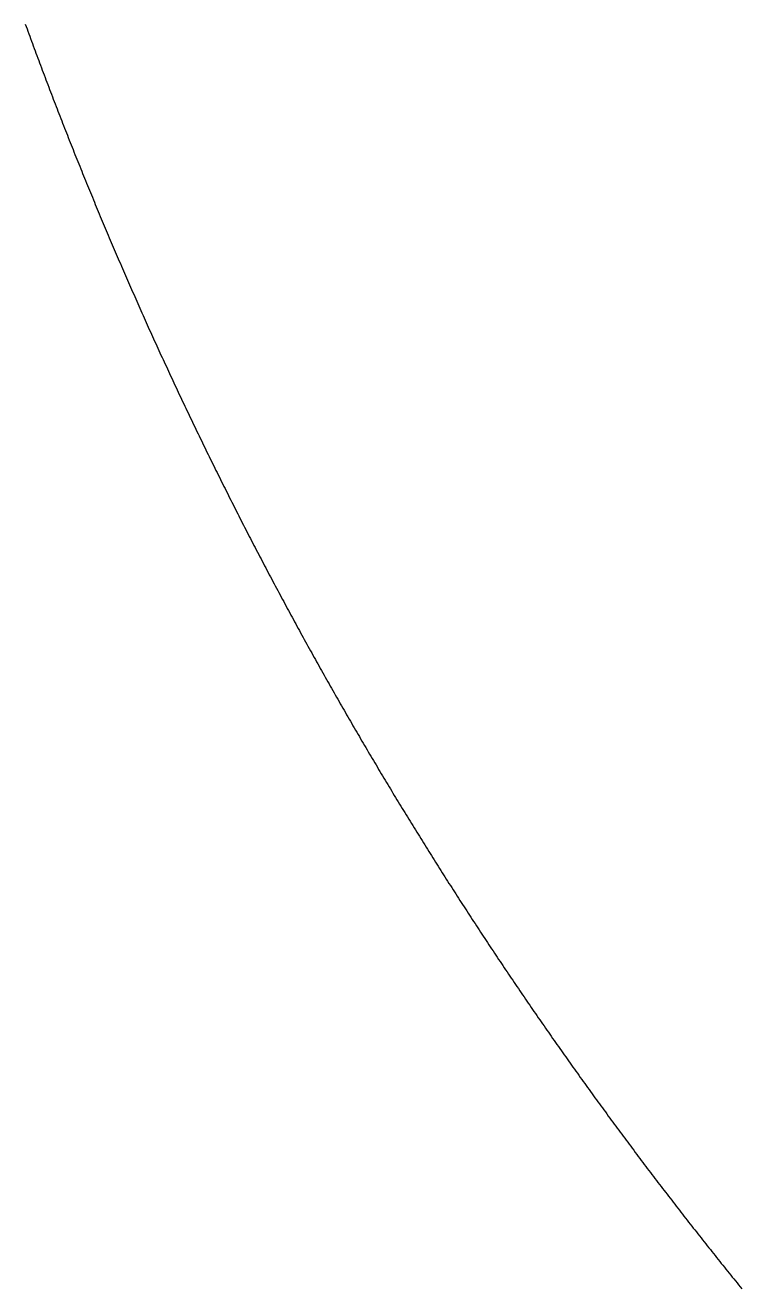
# Model space of a CAD drawing. Extents: x 6805096 to 46905100, y -25788412 to -58651.
# Drawn here: x 7826470 to 8103848, y -19516061 to -19027091 of the extents above; entities that cross this region are included whole.
import ezdxf

# ---------------------------------------------------------------- set-up
doc = ezdxf.new("R2010")
doc.units = 0

msp = doc.modelspace()

# ---------------------------------------------------------------- linework, layer by layer
at = {"layer": 'Layer 1'}
for p, q in [((7826470.358109, -19026619.801015), (7826812.817386, -19027562.322181)), ((7826812.817386, -19027562.322181), (7827155.80119, -19028504.556054)), ((7827155.80119, -19028504.556054), (7827499.309325, -19029446.502485)), ((7827499.309325, -19029446.502485), (7827843.341599, -19030388.161323)), ((7827843.341599, -19030388.161323), (7828187.897818, -19031329.53242)), ((7828187.897818, -19031329.53242), (7828532.977789, -19032270.615624)), ((7828532.977789, -19032270.615624), (7828878.581319, -19033211.410787)), ((7828878.581319, -19033211.410787), (7829224.708214, -19034151.917759)), ((7829224.708214, -19034151.917759), (7829571.35828, -19035092.136389)), ((7829571.35828, -19035092.136389), (7829918.531325, -19036032.066528)), ((7829918.531325, -19036032.066528), (7830266.227154, -19036971.708026)), ((7830266.227154, -19036971.708026), (7830614.445575, -19037911.060734)), ((7830614.445575, -19037911.060734), (7830963.186394, -19038850.124501)), ((7830963.186394, -19038850.124501), (7831312.449418, -19039788.899178)), ((7831312.449418, -19039788.899178), (7831662.234453, -19040727.384615)), ((7831662.234453, -19040727.384615), (7832012.541306, -19041665.580662)), ((7832012.541306, -19041665.580662), (7832363.369784, -19042603.48717)), ((7832363.369784, -19042603.48717), (7832714.719692, -19043541.103988)), ((7832714.719692, -19043541.103988), (7833066.590838, -19044478.430967)), ((7833066.590838, -19044478.430967), (7833418.983029, -19045415.467956)), ((7833418.983029, -19045415.467956), (7833771.89607, -19046352.214807)), ((7833771.89607, -19046352.214807), (7834125.329769, -19047288.67137)), ((7834125.329769, -19047288.67137), (7834479.283932, -19048224.837493)), ((7834479.283932, -19048224.837493), (7834833.758365, -19049160.713029)), ((7834833.758365, -19049160.713029), (7835188.752876, -19050096.297827)), ((7835188.752876, -19050096.297827), (7835544.267271, -19051031.591736)), ((7835544.267271, -19051031.591736), (7835900.301356, -19051966.594608)), ((7835900.301356, -19051966.594608), (7836256.854938, -19052901.306293)), ((7836256.854938, -19052901.306293), (7836613.927824, -19053835.72664)), ((7836613.927824, -19053835.72664), (7836971.51982, -19054769.855501)), ((7836971.51982, -19054769.855501), (7837329.630733, -19055703.692724)), ((7837329.630733, -19055703.692724), (7837688.26037, -19056637.238161)), ((7837688.26037, -19056637.238161), (7838047.408537, -19057570.491662)), ((7838047.408537, -19057570.491662), (7838407.07504, -19058503.453076)), ((7838407.07504, -19058503.453076), (7838767.259686, -19059436.122254)), ((7838767.259686, -19059436.122254), (7839127.962283, -19060368.499047)), ((7839127.962283, -19060368.499047), (7839489.182636, -19061300.583303)), ((7839489.182636, -19061300.583303), (7839850.920552, -19062232.374875)), ((7839850.920552, -19062232.374875), (7840213.175837, -19063163.873611)), ((7840213.175837, -19063163.873611), (7840575.948299, -19064095.079362)), ((7840575.948299, -19064095.079362), (7840939.237744, -19065025.991978)), ((7840939.237744, -19065025.991978), (7841303.043978, -19065956.61131)), ((7841303.043978, -19065956.61131), (7841667.366809, -19066886.937207)), ((7841667.366809, -19066886.937207), (7842032.206042, -19067816.96952)), ((7842032.206042, -19067816.96952), (7842397.561484, -19068746.708099)), ((7842397.561484, -19068746.708099), (7842763.432942, -19069676.152795)), ((7842763.432942, -19069676.152795), (7843129.820223, -19070605.303456)), ((7843129.820223, -19070605.303456), (7843496.723133, -19071534.159934)), ((7843496.723133, -19071534.159934), (7843864.141478, -19072462.722079)), ((7843864.141478, -19072462.722079), (7844232.075066, -19073390.989741)), ((7844232.075066, -19073390.989741), (7844600.523702, -19074318.96277)), ((7844600.523702, -19074318.96277), (7844969.487194, -19075246.641017)), ((7844969.487194, -19075246.641017), (7845338.965348, -19076174.024331)), ((7845338.965348, -19076174.024331), (7845708.957971, -19077101.112563)), ((7845708.957971, -19077101.112563), (7846079.464869, -19078027.905563)), ((7846079.464869, -19078027.905563), (7846450.485849, -19078954.403181)), ((7846450.485849, -19078954.403181), (7846822.020717, -19079880.605267)), ((7846822.020717, -19079880.605267), (7847194.069281, -19080806.511673)), ((7847194.069281, -19080806.511673), (7847566.631346, -19081732.122246)), ((7847566.631346, -19081732.122246), (7847939.706719, -19082657.436839)), ((7847939.706719, -19082657.436839), (7848313.295207, -19083582.455301)), ((7848313.295207, -19083582.455301), (7848687.396617, -19084507.177483)), ((7848687.396617, -19084507.177483), (7849062.010755, -19085431.603234)), ((7849062.010755, -19085431.603234), (7849437.137427, -19086355.732405)), ((7849437.137427, -19086355.732405), (7849812.776441, -19087279.564846)), ((7849812.776441, -19087279.564846), (7850188.927602, -19088203.100407)), ((7850188.927602, -19088203.100407), (7850565.590718, -19089126.338938)), ((7850565.590718, -19089126.338938), (7850942.765595, -19090049.28029)), ((7850942.765595, -19090049.28029), (7851320.45204, -19090971.924313)), ((7851320.45204, -19090971.924313), (7851698.649859, -19091894.270857)), ((7851698.649859, -19091894.270857), (7852077.358859, -19092816.319772)), ((7852077.358859, -19092816.319772), (7852456.578846, -19093738.070909)), ((7852456.578846, -19093738.070909), (7852836.309628, -19094659.524117)), ((7852836.309628, -19094659.524117), (7853216.55101, -19095580.679247)), ((7853216.55101, -19095580.679247), (7853597.302799, -19096501.536149)), ((7853597.302799, -19096501.536149), (7853978.564802, -19097422.094673)), ((7853978.564802, -19097422.094673), (7854360.336826, -19098342.354669)), ((7854360.336826, -19098342.354669), (7854742.618677, -19099262.315989)), ((7854742.618677, -19099262.315989), (7855125.410161, -19100181.97848)), ((7855125.410161, -19100181.97848), (7855508.711086, -19101101.341995)), ((7855508.711086, -19101101.341995), (7855892.521257, -19102020.406384)), ((7855892.521257, -19102020.406384), (7856276.840482, -19102939.171495)), ((7856276.840482, -19102939.171495), (7856661.668568, -19103857.637181)), ((7856661.668568, -19103857.637181), (7857047.005319, -19104775.80329)), ((7857047.005319, -19104775.80329), (7857432.850544, -19105693.669673)), ((7857432.850544, -19105693.669673), (7857819.204049, -19106611.23618)), ((7857819.204049, -19106611.23618), (7858206.06564, -19107528.502662)), ((7858206.06564, -19107528.502662), (7858593.435125, -19108445.468968)), ((7858593.435125, -19108445.468968), (7858981.312309, -19109362.134949)), ((7858981.312309, -19109362.134949), (7859369.696999, -19110278.500456)), ((7859369.696999, -19110278.500456), (7859758.589002, -19111194.565337)), ((7859758.589002, -19111194.565337), (7860147.988125, -19112110.329444)), ((7860147.988125, -19112110.329444), (7860537.894174, -19113025.792626)), ((7860537.894174, -19113025.792626), (7860928.306955, -19113940.954735)), ((7860928.306955, -19113940.954735), (7861319.226276, -19114855.815619)), ((7861319.226276, -19114855.815619), (7861710.651942, -19115770.37513)), ((7861710.651942, -19115770.37513), (7862102.583761, -19116684.633117)), ((7862102.583761, -19116684.633117), (7862495.021539, -19117598.58943)), ((7862495.021539, -19117598.58943), (7862887.965083, -19118512.243921)), ((7862887.965083, -19118512.243921), (7863281.414199, -19119425.596438)), ((7863281.414199, -19119425.596438), (7863675.368694, -19120338.646833)), ((7863675.368694, -19120338.646833), (7864069.828374, -19121251.394955)), ((7864069.828374, -19121251.394955), (7864464.793046, -19122163.840655)), ((7864464.793046, -19122163.840655), (7864860.262517, -19123075.983782)), ((7864860.262517, -19123075.983782), (7865256.236593, -19123987.824188)), ((7865256.236593, -19123987.824188), (7865652.715081, -19124899.361722)), ((7865652.715081, -19124899.361722), (7866049.697788, -19125810.596234)), ((7866049.697788, -19125810.596234), (7866447.18452, -19126721.527575)), ((7866447.18452, -19126721.527575), (7866845.175083, -19127632.155595)), ((7866845.175083, -19127632.155595), (7867243.669284, -19128542.480144)), ((7867243.669284, -19128542.480144), (7867642.666931, -19129452.501072)), ((7867642.666931, -19129452.501072), (7868042.167829, -19130362.21823)), ((7868042.167829, -19130362.21823), (7868442.171785, -19131271.631467)), ((7868442.171785, -19131271.631467), (7868842.678605, -19132180.740634)), ((7868842.678605, -19132180.740634), (7869243.688097, -19133089.545581)), ((7869243.688097, -19133089.545581), (7869645.200067, -19133998.046159)), ((7869645.200067, -19133998.046159), (7870047.214321, -19134906.242216)), ((7870047.214321, -19134906.242216), (7870449.730666, -19135814.133605)), ((7870449.730666, -19135814.133605), (7870852.748909, -19136721.720174)), ((7870852.748909, -19136721.720174), (7871256.268856, -19137629.001775)), ((7871256.268856, -19137629.001775), (7871660.290314, -19138535.978256)), ((7871660.290314, -19138535.978256), (7872064.813089, -19139442.649469)), ((7872064.813089, -19139442.649469), (7872469.836989, -19140349.015264)), ((7872469.836989, -19140349.015264), (7872875.361819, -19141255.075491)), ((7872875.361819, -19141255.075491), (7873281.387386, -19142160.829999)), ((7873281.387386, -19142160.829999), (7873687.913498, -19143066.27864)), ((7873687.913498, -19143066.27864), (7874094.939959, -19143971.421263)), ((7874094.939959, -19143971.421263), (7874502.466578, -19144876.257719)), ((7874502.466578, -19144876.257719), (7874910.49316, -19145780.787858)), ((7874910.49316, -19145780.787858), (7875319.019513, -19146685.01153)), ((7875319.019513, -19146685.01153), (7875728.045443, -19147588.928585)), ((7875728.045443, -19147588.928585), (7876137.570756, -19148492.538874)), ((7876137.570756, -19148492.538874), (7876547.595259, -19149395.842246)), ((7876547.595259, -19149395.842246), (7876958.118758, -19150298.838553)), ((7876958.118758, -19150298.838553), (7877369.141061, -19151201.527643)), ((7877369.141061, -19151201.527643), (7877780.661974, -19152103.909367)), ((7877780.661974, -19152103.909367), (7878192.681303, -19153005.983576)), ((7878192.681303, -19153005.983576), (7878605.198856, -19153907.75012)), ((7878605.198856, -19153907.75012), (7879018.214438, -19154809.208849)), ((7879018.214438, -19154809.208849), (7879431.727856, -19155710.359612)), ((7879431.727856, -19155710.359612), (7879845.738917, -19156611.202261)), ((7879845.738917, -19156611.202261), (7880260.247427, -19157511.736645)), ((7880260.247427, -19157511.736645), (7880675.253194, -19158411.962615)), ((7880675.253194, -19158411.962615), (7881090.756023, -19159311.880021)), ((7881090.756023, -19159311.880021), (7881506.755722, -19160211.488713)), ((7881506.755722, -19160211.488713), (7881923.252096, -19161110.788542)), ((7881923.252096, -19161110.788542), (7882340.244953, -19162009.779356)), ((7882340.244953, -19162009.779356), (7882757.734099, -19162908.461008)), ((7882757.734099, -19162908.461008), (7883175.71934, -19163806.833346)), ((7883175.71934, -19163806.833346), (7883594.200484, -19164704.896221)), ((7883594.200484, -19164704.896221), (7884013.177336, -19165602.649484)), ((7884013.177336, -19165602.649484), (7884432.649705, -19166500.092984)), ((7884432.649705, -19166500.092984), (7884852.617395, -19167397.226572)), ((7884852.617395, -19167397.226572), (7885273.080213, -19168294.050098)), ((7885273.080213, -19168294.050098), (7885694.037967, -19169190.563411)), ((7885694.037967, -19169190.563411), (7886115.490463, -19170086.766363)), ((7886115.490463, -19170086.766363), (7886537.437507, -19170982.658804)), ((7886537.437507, -19170982.658804), (7886959.878907, -19171878.240583)), ((7886959.878907, -19171878.240583), (7887382.814468, -19172773.511551)), ((7887382.814468, -19172773.511551), (7887806.243997, -19173668.471559)), ((7887806.243997, -19173668.471559), (7888230.167301, -19174563.120455)), ((7888230.167301, -19174563.120455), (7888654.584187, -19175457.458091)), ((7888654.584187, -19175457.458091), (7889079.49446, -19176351.484317)), ((7889079.49446, -19176351.484317), (7889504.897929, -19177245.198982)), ((7889504.897929, -19177245.198982), (7889930.794398, -19178138.601938)), ((7889930.794398, -19178138.601938), (7890357.183675, -19179031.693034)), ((7890357.183675, -19179031.693034), (7890784.065567, -19179924.47212)), ((7890784.065567, -19179924.47212), (7891211.43988, -19180816.939048)), ((7891211.43988, -19180816.939048), (7891639.30642, -19181709.093666)), ((7891639.30642, -19181709.093666), (7892067.664995, -19182600.935825)), ((7892067.664995, -19182600.935825), (7892496.515411, -19183492.465375)), ((7892496.515411, -19183492.465375), (7892925.857474, -19184383.682167)), ((7892925.857474, -19184383.682167), (7893355.690991, -19185274.586051)), ((7893355.690991, -19185274.586051), (7893786.015769, -19186165.176876)), ((7893786.015769, -19186165.176876), (7894216.831613, -19187055.454494)), ((7894216.831613, -19187055.454494), (7894648.138332, -19187945.418754)), ((7894648.138332, -19187945.418754), (7895079.935732, -19188835.069507)), ((7895079.935732, -19188835.069507), (7895512.223618, -19189724.406602)), ((7895512.223618, -19189724.406602), (7895945.001798, -19190613.42989)), ((7895945.001798, -19190613.42989), (7896378.270078, -19191502.139221)), ((7896378.270078, -19191502.139221), (7896812.028265, -19192390.534446)), ((7896812.028265, -19192390.534446), (7897246.276165, -19193278.615414)), ((7897246.276165, -19193278.615414), (7897681.013586, -19194166.381975)), ((7897681.013586, -19194166.381975), (7898116.240333, -19195053.833981)), ((7898116.240333, -19195053.833981), (7898551.956214, -19195940.971281)), ((7898551.956214, -19195940.971281), (7898988.161034, -19196827.793725)), ((7898988.161034, -19196827.793725), (7899424.854601, -19197714.301163)), ((7899424.854601, -19197714.301163), (7899862.03672, -19198600.493447)), ((7899862.03672, -19198600.493447), (7900299.7072, -19199486.370425)), ((7900299.7072, -19199486.370425), (7900737.865845, -19200371.931948)), ((7900737.865845, -19200371.931948), (7901176.512464, -19201257.177867)), ((7901176.512464, -19201257.177867), (7901615.646862, -19202142.108031)), ((7901615.646862, -19202142.108031), (7902055.268846, -19203026.722291)), ((7902055.268846, -19203026.722291), (7902495.378222, -19203911.020497)), ((7902495.378222, -19203911.020497), (7902935.974798, -19204795.002499)), ((7902935.974798, -19204795.002499), (7903377.05838, -19205678.668147)), ((7903377.05838, -19205678.668147), (7903818.628774, -19206562.017292)), ((7903818.628774, -19206562.017292), (7904260.685787, -19207445.049783)), ((7904260.685787, -19207445.049783), (7904703.229226, -19208327.765471)), ((7904703.229226, -19208327.765471), (7905146.258897, -19209210.164207)), ((7905146.258897, -19209210.164207), (7905589.774607, -19210092.24584)), ((7905589.774607, -19210092.24584), (7906033.776162, -19210974.01022)), ((7906033.776162, -19210974.01022), (7906478.26337, -19211855.457198)), ((7906478.26337, -19211855.457198), (7906923.236036, -19212736.586624)), ((7906923.236036, -19212736.586624), (7907368.693967, -19213617.398349)), ((7907368.693967, -19213617.398349), (7907814.63697, -19214497.892221)), ((7907814.63697, -19214497.892221), (7908261.064852, -19215378.068092)), ((7908261.064852, -19215378.068092), (7908707.977418, -19216257.925812)), ((7908707.977418, -19216257.925812), (7909155.374476, -19217137.465231)), ((7909155.374476, -19217137.465231), (7909603.255833, -19218016.686199)), ((7909603.255833, -19218016.686199), (7910051.621294, -19218895.588566)), ((7910051.621294, -19218895.588566), (7910500.470667, -19219774.172183)), ((7910500.470667, -19219774.172183), (7910949.803758, -19220652.436899)), ((7910949.803758, -19220652.436899), (7911399.620373, -19221530.382565)), ((7911399.620373, -19221530.382565), (7911849.92032, -19222408.009032)), ((7911849.92032, -19222408.009032), (7912300.703404, -19223285.316149)), ((7912300.703404, -19223285.316149), (7912751.969433, -19224162.303766)), ((7912751.969433, -19224162.303766), (7913203.718213, -19225038.971734)), ((7913203.718213, -19225038.971734), (7913655.949551, -19225915.319904)), ((7913655.949551, -19225915.319904), (7914108.663253, -19226791.348124)), ((7914108.663253, -19226791.348124), (7914561.859125, -19227667.056245)), ((7914561.859125, -19227667.056245), (7915015.536976, -19228542.444119)), ((7915015.536976, -19228542.444119), (7915469.69661, -19229417.511594)), ((7915469.69661, -19229417.511594), (7915924.337835, -19230292.25852)), ((7915924.337835, -19230292.25852), (7916379.460457, -19231166.684749)), ((7916379.460457, -19231166.684749), (7916835.064283, -19232040.790131)), ((7916835.064283, -19232040.790131), (7917291.149119, -19232914.574515)), ((7917291.149119, -19232914.574515), (7917747.714772, -19233788.037751)), ((7917747.714772, -19233788.037751), (7918204.761049, -19234661.179691)), ((7918204.761049, -19234661.179691), (7918662.287756, -19235534.000184)), ((7918662.287756, -19235534.000184), (7919120.2947, -19236406.49908)), ((7919120.2947, -19236406.49908), (7919578.781688, -19237278.67623)), ((7919578.781688, -19237278.67623), (7920037.748526, -19238150.531483)), ((7920037.748526, -19238150.531483), (7920497.19502, -19239022.06469)), ((7920497.19502, -19239022.06469), (7920957.120977, -19239893.275702)), ((7920957.120977, -19239893.275702), (7921417.526204, -19240764.164368)), ((7921417.526204, -19240764.164368), (7921878.410508, -19241634.730538)), ((7921878.410508, -19241634.730538), (7922339.773695, -19242504.974064)), ((7922339.773695, -19242504.974064), (7922801.615571, -19243374.894794)), ((7922801.615571, -19243374.894794), (7923263.935944, -19244244.492579)), ((7923263.935944, -19244244.492579), (7923726.734619, -19245113.76727)), ((7923726.734619, -19245113.76727), (7924190.011404, -19245982.718716)), ((7924190.011404, -19245982.718716), (7924653.766105, -19246851.346768)), ((7924653.766105, -19246851.346768), (7925117.998528, -19247719.651276)), ((7925117.998528, -19247719.651276), (7925582.708481, -19248587.63209)), ((7925582.708481, -19248587.63209), (7926047.89577, -19249455.289061)), ((7926047.89577, -19249455.289061), (7926513.560201, -19250322.622038)), ((7926513.560201, -19250322.622038), (7926979.701581, -19251189.630872)), ((7926979.701581, -19251189.630872), (7927446.319716, -19252056.315413)), ((7927446.319716, -19252056.315413), (7927913.414414, -19252922.675511)), ((7927913.414414, -19252922.675511), (7928380.985481, -19253788.711016)), ((7928380.985481, -19253788.711016), (7928849.032723, -19254654.421779)), ((7928849.032723, -19254654.421779), (7929317.555947, -19255519.80765)), ((7929317.555947, -19255519.80765), (7929786.55496, -19256384.868479)), ((7929786.55496, -19256384.868479), (7930256.029568, -19257249.604116)), ((7930256.029568, -19257249.604116), (7930725.979578, -19258114.014411)), ((7930725.979578, -19258114.014411), (7931196.404797, -19258978.099215)), ((7931196.404797, -19258978.099215), (7931667.30503, -19259841.858378)), ((7931667.30503, -19259841.858378), (7932138.680085, -19260705.291749)), ((7932138.680085, -19260705.291749), (7932610.529768, -19261568.39918)), ((7932610.529768, -19261568.39918), (7933082.853886, -19262431.18052)), ((7933082.853886, -19262431.18052), (7933555.652246, -19263293.63562)), ((7933555.652246, -19263293.63562), (7934028.924653, -19264155.76433)), ((7934028.924653, -19264155.76433), (7934502.670915, -19265017.566499)), ((7934502.670915, -19265017.566499), (7934976.890839, -19265879.041979)), ((7934976.890839, -19265879.041979), (7935451.58423, -19266740.190619)), ((7935451.58423, -19266740.190619), (7935926.750895, -19267601.01227)), ((7935926.750895, -19267601.01227), (7936402.390642, -19268461.506781)), ((7936402.390642, -19268461.506781), (7936878.503276, -19269321.674004)), ((7936878.503276, -19269321.674004), (7937355.088605, -19270181.513788)), ((7937355.088605, -19270181.513788), (7937832.146434, -19271041.025983)), ((7937832.146434, -19271041.025983), (7938309.676571, -19271900.210439)), ((7938309.676571, -19271900.210439), (7938787.678822, -19272759.067008)), ((7938787.678822, -19272759.067008), (7939266.152993, -19273617.595538)), ((7939266.152993, -19273617.595538), (7939745.098892, -19274475.795881)), ((7939745.098892, -19274475.795881), (7940224.516324, -19275333.667886)), ((7940224.516324, -19275333.667886), (7940704.405097, -19276191.211404)), ((7940704.405097, -19276191.211404), (7941184.765017, -19277048.426284)), ((7941184.765017, -19277048.426284), (7941665.595891, -19277905.312378)), ((7941665.595891, -19277905.312378), (7942146.897525, -19278761.869534)), ((7942146.897525, -19278761.869534), (7942628.669725, -19279618.097604)), ((7942628.669725, -19279618.097604), (7943110.912299, -19280473.996438)), ((7943110.912299, -19280473.996438), (7943593.625053, -19281329.565885)), ((7943593.625053, -19281329.565885), (7944076.807794, -19282184.805797)), ((7944076.807794, -19282184.805797), (7944560.460328, -19283039.716023)), ((7944560.460328, -19283039.716023), (7945044.582462, -19283894.296413)), ((7945044.582462, -19283894.296413), (7945529.174002, -19284748.546817)), ((7945529.174002, -19284748.546817), (7946014.234755, -19285602.467087)), ((7946014.234755, -19285602.467087), (7946499.764528, -19286456.057071)), ((7946499.764528, -19286456.057071), (7946985.763127, -19287309.316621)), ((7946985.763127, -19287309.316621), (7947472.230359, -19288162.245586)), ((7947472.230359, -19288162.245586), (7947959.16603, -19289014.843817)), ((7947959.16603, -19289014.843817), (7948446.569947, -19289867.111164)), ((7948446.569947, -19289867.111164), (7948934.441917, -19290719.047476)), ((7948934.441917, -19290719.047476), (7949422.781746, -19291570.652605)), ((7949422.781746, -19291570.652605), (7949911.589241, -19292421.9264)), ((7949911.589241, -19292421.9264), (7950400.864209, -19293272.868712)), ((7950400.864209, -19293272.868712), (7950890.606455, -19294123.479391)), ((7950890.606455, -19294123.479391), (7951380.815787, -19294973.758286)), ((7951380.815787, -19294973.758286), (7951871.492012, -19295823.705249)), ((7951871.492012, -19295823.705249), (7952362.634935, -19296673.320129)), ((7952362.634935, -19296673.320129), (7952854.244363, -19297522.602777)), ((7952854.244363, -19297522.602777), (7953346.320104, -19298371.553043)), ((7953346.320104, -19298371.553043), (7953838.861963, -19299220.170777)), ((7953838.861963, -19299220.170777), (7954331.869747, -19300068.455829)), ((7954331.869747, -19300068.455829), (7954825.343263, -19300916.408049)), ((7954825.343263, -19300916.408049), (7955319.282318, -19301764.027288)), ((7955319.282318, -19301764.027288), (7955813.686718, -19302611.313396)), ((7955813.686718, -19302611.313396), (7956308.556269, -19303458.266223)), ((7956308.556269, -19303458.266223), (7956803.890778, -19304304.885619)), ((7956803.890778, -19304304.885619), (7957299.690053, -19305151.171435)), ((7957299.690053, -19305151.171435), (7957795.953899, -19305997.12352)), ((7957795.953899, -19305997.12352), (7958292.682122, -19306842.741725)), ((7958292.682122, -19306842.741725), (7958789.874531, -19307688.0259)), ((7958789.874531, -19307688.0259), (7959287.53093, -19308532.975895)), ((7959287.53093, -19308532.975895), (7959785.651128, -19309377.591561)), ((7959785.651128, -19309377.591561), (7960284.234929, -19310221.872747)), ((7960284.234929, -19310221.872747), (7960783.282142, -19311065.819304)), ((7960783.282142, -19311065.819304), (7961282.792573, -19311909.431082)), ((7961282.792573, -19311909.431082), (7961782.766028, -19312752.707932)), ((7961782.766028, -19312752.707932), (7962283.202313, -19313595.649703)), ((7962283.202313, -19313595.649703), (7962784.101236, -19314438.256245)), ((7962784.101236, -19314438.256245), (7963285.462603, -19315280.52741)), ((7963285.462603, -19315280.52741), (7963787.28622, -19316122.463046)), ((7963787.28622, -19316122.463046), (7964289.571895, -19316964.063005)), ((7964289.571895, -19316964.063005), (7964792.319434, -19317805.327136)), ((7964792.319434, -19317805.327136), (7965295.528643, -19318646.25529)), ((7965295.528643, -19318646.25529), (7965799.199329, -19319486.847316)), ((7965799.199329, -19319486.847316), (7966303.331299, -19320327.103066)), ((7966303.331299, -19320327.103066), (7966807.924358, -19321167.022389)), ((7966807.924358, -19321167.022389), (7967312.978315, -19322006.605135)), ((7967312.978315, -19322006.605135), (7967818.492975, -19322845.851155)), ((7967818.492975, -19322845.851155), (7968324.468145, -19323684.760299)), ((7968324.468145, -19323684.760299), (7968830.903632, -19324523.332417)), ((7968830.903632, -19324523.332417), (7969337.799242, -19325361.567359)), ((7969337.799242, -19325361.567359), (7969845.154782, -19326199.464975)), ((7969845.154782, -19326199.464975), (7970352.970058, -19327037.025117)), ((7970352.970058, -19327037.025117), (7970861.244877, -19327874.247633)), ((7970861.244877, -19327874.247633), (7971369.979046, -19328711.132374)), ((7971369.979046, -19328711.132374), (7971879.172371, -19329547.67919)), ((7971879.172371, -19329547.67919), (7972388.824659, -19330383.887932)), ((7972388.824659, -19330383.887932), (7972898.935716, -19331219.75845)), ((7972898.935716, -19331219.75845), (7973409.505349, -19332055.290593)), ((7973409.505349, -19332055.290593), (7973920.533365, -19332890.484212)), ((7973920.533365, -19332890.484212), (7974432.01957, -19333725.339158)), ((7974432.01957, -19333725.339158), (7974943.963771, -19334559.85528)), ((7974943.963771, -19334559.85528), (7975456.365774, -19335394.032429)), ((7975456.365774, -19335394.032429), (7975969.225387, -19336227.870455)), ((7975969.225387, -19336227.870455), (7976482.542415, -19337061.369207)), ((7976482.542415, -19337061.369207), (7976996.316665, -19337894.528537)), ((7976996.316665, -19337894.528537), (7977510.547944, -19338727.348295)), ((7977510.547944, -19338727.348295), (7978025.236058, -19339559.82833)), ((7978025.236058, -19339559.82833), (7978540.380815, -19340391.968493)), ((7978540.380815, -19340391.968493), (7979055.98202, -19341223.768634)), ((7979055.98202, -19341223.768634), (7979572.03948, -19342055.228603)), ((7979572.03948, -19342055.228603), (7980088.553002, -19342886.348251)), ((7980088.553002, -19342886.348251), (7980605.522392, -19343717.127428)), ((7980605.522392, -19343717.127428), (7981122.947458, -19344547.565983)), ((7981122.947458, -19344547.565983), (7981640.828005, -19345377.663768)), ((7981640.828005, -19345377.663768), (7982159.16384, -19346207.420631)), ((7982159.16384, -19346207.420631), (7982677.95477, -19347036.836425)), ((7982677.95477, -19347036.836425), (7983197.200602, -19347865.910997)), ((7983197.200602, -19347865.910997), (7983716.901141, -19348694.6442)), ((7983716.901141, -19348694.6442), (7984237.056195, -19349523.035883)), ((7984237.056195, -19349523.035883), (7984757.665571, -19350351.085896)), ((7984757.665571, -19350351.085896), (7985278.729074, -19351178.79409)), ((7985278.729074, -19351178.79409), (7985800.246511, -19352006.160314)), ((7985800.246511, -19352006.160314), (7986322.21769, -19352833.184419)), ((7986322.21769, -19352833.184419), (7986844.642416, -19353659.866255)), ((7986844.642416, -19353659.866255), (7987367.520497, -19354486.205673)), ((7987367.520497, -19354486.205673), (7987890.851738, -19355312.202522)), ((7987890.851738, -19355312.202522), (7988414.635946, -19356137.856652)), ((7988414.635946, -19356137.856652), (7988938.872929, -19356963.167915)), ((7988938.872929, -19356963.167915), (7989463.562492, -19357788.13616)), ((7989463.562492, -19357788.13616), (7989988.704443, -19358612.761237)), ((7989988.704443, -19358612.761237), (7990514.298587, -19359437.042996)), ((7990514.298587, -19359437.042996), (7991040.344732, -19360260.981288)), ((7991040.344732, -19360260.981288), (7991566.842683, -19361084.575963)), ((7991566.842683, -19361084.575963), (7992093.792248, -19361907.826871)), ((7992093.792248, -19361907.826871), (7992621.193234, -19362730.733863)), ((7992621.193234, -19362730.733863), (7993149.045446, -19363553.296788)), ((7993149.045446, -19363553.296788), (7993677.348692, -19364375.515496)), ((7993677.348692, -19364375.515496), (7994206.102778, -19365197.389839)), ((7994206.102778, -19365197.389839), (7994735.30751, -19366018.919665)), ((7994735.30751, -19366018.919665), (7995264.962695, -19366840.104826)), ((7995264.962695, -19366840.104826), (7995795.068141, -19367660.945172)), ((7995795.068141, -19367660.945172), (7996325.623652, -19368481.440552)), ((7996325.623652, -19368481.440552), (7996856.629037, -19369301.590817)), ((7996856.629037, -19369301.590817), (7997388.084101, -19370121.395817)), ((7997388.084101, -19370121.395817), (7997919.988652, -19370940.855402)), ((7997919.988652, -19370940.855402), (7998452.342495, -19371759.969423)), ((7998452.342495, -19371759.969423), (7998985.145438, -19372578.73773)), ((7998985.145438, -19372578.73773), (7999518.397287, -19373397.160172)), ((7999518.397287, -19373397.160172), (8000052.097848, -19374215.236601)), ((8000052.097848, -19374215.236601), (8000586.246929, -19375032.966866)), ((8000586.246929, -19375032.966866), (8001120.844335, -19375850.350817)), ((8001120.844335, -19375850.350817), (8001655.889874, -19376667.388305)), ((8001655.889874, -19376667.388305), (8002191.383351, -19377484.07918)), ((8002191.383351, -19377484.07918), (8002727.324575, -19378300.423292)), ((8002727.324575, -19378300.423292), (8003263.71335, -19379116.420492)), ((8003263.71335, -19379116.420492), (8003800.549485, -19379932.070629)), ((8003800.549485, -19379932.070629), (8004337.832785, -19380747.373554)), ((8004337.832785, -19380747.373554), (8004875.563056, -19381562.329116)), ((8004875.563056, -19381562.329116), (8005413.740107, -19382376.937167)), ((8005413.740107, -19382376.937167), (8005952.363742, -19383191.197556)), ((8005952.363742, -19383191.197556), (8006491.43377, -19384005.110133)), ((8006491.43377, -19384005.110133), (8007030.949995, -19384818.67475)), ((8007030.949995, -19384818.67475), (8007570.912226, -19385631.891255)), ((8007570.912226, -19385631.891255), (8008111.320269, -19386444.759499)), ((8008111.320269, -19386444.759499), (8008652.173929, -19387257.279333)), ((8008652.173929, -19387257.279333), (8009193.473015, -19388069.450606)), ((8009193.473015, -19388069.450606), (8009735.217331, -19388881.273169)), ((8009735.217331, -19388881.273169), (8010277.406686, -19389692.746872)), ((8010277.406686, -19389692.746872), (8010820.040886, -19390503.871565)), ((8010820.040886, -19390503.871565), (8011363.119736, -19391314.647098)), ((8011363.119736, -19391314.647098), (8011906.643045, -19392125.073322)), ((8011906.643045, -19392125.073322), (8012450.610617, -19392935.150086)), ((8012450.610617, -19392935.150086), (8012995.022261, -19393744.877242)), ((8012995.022261, -19393744.877242), (8013539.877783, -19394554.254638)), ((8013539.877783, -19394554.254638), (8014085.176988, -19395363.282126)), ((8014085.176988, -19395363.282126), (8014630.919685, -19396171.959556)), ((8014630.919685, -19396171.959556), (8015177.105678, -19396980.286777)), ((8015177.105678, -19396980.286777), (8015723.734776, -19397788.26364)), ((8015723.734776, -19397788.26364), (8016270.806785, -19398595.889995)), ((8016270.806785, -19398595.889995), (8016818.32151, -19399403.165693)), ((8016818.32151, -19399403.165693), (8017366.27876, -19400210.090583)), ((8017366.27876, -19400210.090583), (8017914.678339, -19401016.664516)), ((8017914.678339, -19401016.664516), (8018463.520056, -19401822.887341)), ((8018463.520056, -19401822.887341), (8019012.803717, -19402628.75891)), ((8019012.803717, -19402628.75891), (8019562.529127, -19403434.279073)), ((8019562.529127, -19403434.279073), (8020112.696094, -19404239.447678)), ((8020112.696094, -19404239.447678), (8020663.304425, -19405044.264578)), ((8020663.304425, -19405044.264578), (8021214.353926, -19405848.729621)), ((8021214.353926, -19405848.729621), (8021765.844403, -19406652.842659)), ((8021765.844403, -19406652.842659), (8022317.775664, -19407456.603541)), ((8022317.775664, -19407456.603541), (8022870.147514, -19408260.012117)), ((8022870.147514, -19408260.012117), (8023422.959761, -19409063.068239)), ((8023422.959761, -19409063.068239), (8023976.212211, -19409865.771755)), ((8023976.212211, -19409865.771755), (8024529.90467, -19410668.122516)), ((8024529.90467, -19410668.122516), (8025084.036946, -19411470.120373)), ((8025084.036946, -19411470.120373), (8025638.608844, -19412271.765175)), ((8025638.608844, -19412271.765175), (8026193.620172, -19413073.056773)), ((8026193.620172, -19413073.056773), (8026749.070736, -19413873.995017)), ((8026749.070736, -19413873.995017), (8027304.960342, -19414674.579757)), ((8027304.960342, -19414674.579757), (8027861.288797, -19415474.810844)), ((8027861.288797, -19415474.810844), (8028418.055909, -19416274.688127)), ((8028418.055909, -19416274.688127), (8028975.261482, -19417074.211457)), ((8028975.261482, -19417074.211457), (8029532.905325, -19417873.380683)), ((8029532.905325, -19417873.380683), (8030090.987244, -19418672.195657)), ((8030090.987244, -19418672.195657), (8030649.507044, -19419470.656228)), ((8030649.507044, -19419470.656228), (8031208.464533, -19420268.762247)), ((8031208.464533, -19420268.762247), (8031767.859518, -19421066.513564)), ((8031767.859518, -19421066.513564), (8032327.691805, -19421863.910028)), ((8032327.691805, -19421863.910028), (8032887.9612, -19422660.951491)), ((8032887.9612, -19422660.951491), (8033448.66751, -19423457.637802)), ((8033448.66751, -19423457.637802), (8034009.810543, -19424253.968812)), ((8034009.810543, -19424253.968812), (8034571.390103, -19425049.94437)), ((8034571.390103, -19425049.94437), (8035133.405999, -19425845.564327)), ((8035133.405999, -19425845.564327), (8035695.858036, -19426640.828534)), ((8035695.858036, -19426640.828534), (8036258.746022, -19427435.73684)), ((8036258.746022, -19427435.73684), (8036822.069762, -19428230.289095)), ((8036822.069762, -19428230.289095), (8037385.829063, -19429024.48515)), ((8037385.829063, -19429024.48515), (8037950.023733, -19429818.324856)), ((8037950.023733, -19429818.324856), (8038514.653577, -19430611.808061)), ((8038514.653577, -19430611.808061), (8039079.718403, -19431404.934617)), ((8039079.718403, -19431404.934617), (8039645.218016, -19432197.704373)), ((8039645.218016, -19432197.704373), (8040211.152223, -19432990.11718)), ((8040211.152223, -19432990.11718), (8040777.520832, -19433782.172888)), ((8040777.520832, -19433782.172888), (8041344.323648, -19434573.871347)), ((8041344.323648, -19434573.871347), (8041911.560478, -19435365.212408)), ((8041911.560478, -19435365.212408), (8042479.231129, -19436156.19592)), ((8042479.231129, -19436156.19592), (8043047.335408, -19436946.821734)), ((8043047.335408, -19436946.821734), (8043615.87312, -19437737.0897)), ((8043615.87312, -19437737.0897), (8044184.844074, -19438526.999668)), ((8044184.844074, -19438526.999668), (8044754.248074, -19439316.551489)), ((8044754.248074, -19439316.551489), (8045324.084928, -19440105.745012)), ((8045324.084928, -19440105.745012), (8045894.354442, -19440894.580088)), ((8045894.354442, -19440894.580088), (8046465.056424, -19441683.056566)), ((8046465.056424, -19441683.056566), (8047036.190679, -19442471.174298)), ((8047036.190679, -19442471.174298), (8047607.757014, -19443258.933134)), ((8047607.757014, -19443258.933134), (8048179.755236, -19444046.332923)), ((8048179.755236, -19444046.332923), (8048752.185152, -19444833.373516)), ((8048752.185152, -19444833.373516), (8049325.046567, -19445620.054762)), ((8049325.046567, -19445620.054762), (8049898.339289, -19446406.376513)), ((8049898.339289, -19446406.376513), (8050472.063124, -19447192.338619)), ((8050472.063124, -19447192.338619), (8051046.217879, -19447977.940929)), ((8051046.217879, -19447977.940929), (8051620.80336, -19448763.183294)), ((8051620.80336, -19448763.183294), (8052195.819375, -19449548.065563)), ((8052195.819375, -19449548.065563), (8052771.265729, -19450332.587588)), ((8052771.265729, -19450332.587588), (8053347.142229, -19451116.749219)), ((8053347.142229, -19451116.749219), (8053923.448682, -19451900.550304)), ((8053923.448682, -19451900.550304), (8054500.184894, -19452683.990696)), ((8054500.184894, -19452683.990696), (8055077.350672, -19453467.070244)), ((8055077.350672, -19453467.070244), (8055654.945823, -19454249.788798)), ((8055654.945823, -19454249.788798), (8056232.970153, -19455032.146208)), ((8056232.970153, -19455032.146208), (8056811.423469, -19455814.142325)), ((8056811.423469, -19455814.142325), (8057390.305577, -19456595.776999)), ((8057390.305577, -19456595.776999), (8057969.616284, -19457377.05008)), ((8057969.616284, -19457377.05008), (8058549.355397, -19458157.961418)), ((8058549.355397, -19458157.961418), (8059129.522722, -19458938.510863)), ((8059129.522722, -19458938.510863), (8059710.118065, -19459718.698266)), ((8059710.118065, -19459718.698266), (8060291.141235, -19460498.523477)), ((8060291.141235, -19460498.523477), (8060872.592036, -19461277.986345)), ((8060872.592036, -19461277.986345), (8061454.470275, -19462057.086722)), ((8061454.470275, -19462057.086722), (8062036.77576, -19462835.824458)), ((8062036.77576, -19462835.824458), (8062619.508297, -19463614.199402)), ((8062619.508297, -19463614.199402), (8063202.667692, -19464392.211404)), ((8063202.667692, -19464392.211404), (8063786.253752, -19465169.860316)), ((8063786.253752, -19465169.860316), (8064370.266284, -19465947.145987)), ((8064370.266284, -19465947.145987), (8064954.705093, -19466724.068268)), ((8064954.705093, -19466724.068268), (8065539.569988, -19467500.627008)), ((8065539.569988, -19467500.627008), (8066124.860774, -19468276.822058)), ((8066124.860774, -19468276.822058), (8066710.577258, -19469052.653268)), ((8066710.577258, -19469052.653268), (8067296.719246, -19469828.120488)), ((8067296.719246, -19469828.120488), (8067883.286546, -19470603.223568)), ((8067883.286546, -19470603.223568), (8068470.278963, -19471377.962359)), ((8068470.278963, -19471377.962359), (8069057.696305, -19472152.336711)), ((8069057.696305, -19472152.336711), (8069645.538378, -19472926.346474)), ((8069645.538378, -19472926.346474), (8070233.804988, -19473699.991498)), ((8070233.804988, -19473699.991498), (8070822.495943, -19474473.271634)), ((8070822.495943, -19474473.271634), (8071411.611048, -19475246.186731)), ((8071411.611048, -19475246.186731), (8072001.150111, -19476018.73664)), ((8072001.150111, -19476018.73664), (8072591.112938, -19476790.921211)), ((8072591.112938, -19476790.921211), (8073181.499335, -19477562.740295)), ((8073181.499335, -19477562.740295), (8073772.30911, -19478334.193741)), ((8073772.30911, -19478334.193741), (8074363.542068, -19479105.281399)), ((8074363.542068, -19479105.281399), (8074955.198017, -19479876.00312)), ((8074955.198017, -19479876.00312), (8075547.276762, -19480646.358754)), ((8075547.276762, -19480646.358754), (8076139.778111, -19481416.348152)), ((8076139.778111, -19481416.348152), (8076732.701871, -19482185.971163)), ((8076732.701871, -19482185.971163), (8077326.047847, -19482955.227637)), ((8077326.047847, -19482955.227637), (8077919.815847, -19483724.117426)), ((8077919.815847, -19483724.117426), (8078514.005676, -19484492.640378)), ((8078514.005676, -19484492.640378), (8079108.617142, -19485260.796345)), ((8079108.617142, -19485260.796345), (8079703.650051, -19486028.585176)), ((8079703.650051, -19486028.585176), (8080299.10421, -19486796.006722)), ((8080299.10421, -19486796.006722), (8080894.979426, -19487563.060832)), ((8080894.979426, -19487563.060832), (8081491.275504, -19488329.747358)), ((8081491.275504, -19488329.747358), (8082087.992252, -19489096.066149)), ((8082087.992252, -19489096.066149), (8082685.129476, -19489862.017055)), ((8082685.129476, -19489862.017055), (8083282.686983, -19490627.599927)), ((8083282.686983, -19490627.599927), (8083880.66458, -19491392.814615)), ((8083880.66458, -19491392.814615), (8084479.062072, -19492157.660968)), ((8084479.062072, -19492157.660968), (8085077.879267, -19492922.138838)), ((8085077.879267, -19492922.138838), (8085677.115971, -19493686.248075)), ((8085677.115971, -19493686.248075), (8086276.771991, -19494449.988528)), ((8086276.771991, -19494449.988528), (8086876.847133, -19495213.360048)), ((8086876.847133, -19495213.360048), (8087477.341204, -19495976.362485)), ((8087477.341204, -19495976.362485), (8088078.254011, -19496738.995689)), ((8088078.254011, -19496738.995689), (8088679.58536, -19497501.259511)), ((8088679.58536, -19497501.259511), (8089281.335057, -19498263.153801)), ((8089281.335057, -19498263.153801), (8089883.50291, -19499024.678408)), ((8089883.50291, -19499024.678408), (8090486.088725, -19499785.833183)), ((8090486.088725, -19499785.833183), (8091089.092309, -19500546.617977)), ((8091089.092309, -19500546.617977), (8091692.513468, -19501307.032639)), ((8091692.513468, -19501307.032639), (8092296.352008, -19502067.077019)), ((8092296.352008, -19502067.077019), (8092900.607737, -19502826.750969)), ((8092900.607737, -19502826.750969), (8093505.280461, -19503586.054338)), ((8093505.280461, -19503586.054338), (8094110.369987, -19504344.986975)), ((8094110.369987, -19504344.986975), (8094715.87612, -19505103.548733)), ((8094715.87612, -19505103.548733), (8095321.798669, -19505861.73946)), ((8095321.798669, -19505861.73946), (8095928.137439, -19506619.559007)), ((8095928.137439, -19506619.559007), (8096534.892236, -19507377.007223)), ((8096534.892236, -19507377.007223), (8097142.062869, -19508134.083961)), ((8097142.062869, -19508134.083961), (8097749.649142, -19508890.789068)), ((8097749.649142, -19508890.789068), (8098357.650864, -19509647.122397)), ((8098357.650864, -19509647.122397), (8098966.067839, -19510403.083796)), ((8098966.067839, -19510403.083796), (8099574.899876, -19511158.673116)), ((8099574.899876, -19511158.673116), (8100184.14678, -19511913.890207)), ((8100184.14678, -19511913.890207), (8100793.808358, -19512668.73492)), ((8100793.808358, -19512668.73492), (8101403.884417, -19513423.207105)), ((8101403.884417, -19513423.207105), (8102014.374764, -19514177.306612)), ((8102014.374764, -19514177.306612), (8102625.279204, -19514931.03329)), ((8102625.279204, -19514931.03329), (8103236.597546, -19515684.386991)), ((8103236.597546, -19515684.386991), (8103848.329594, -19516437.367564))]:
    msp.add_line(p, q, dxfattribs=at)

doc.saveas('drawing.dxf')
